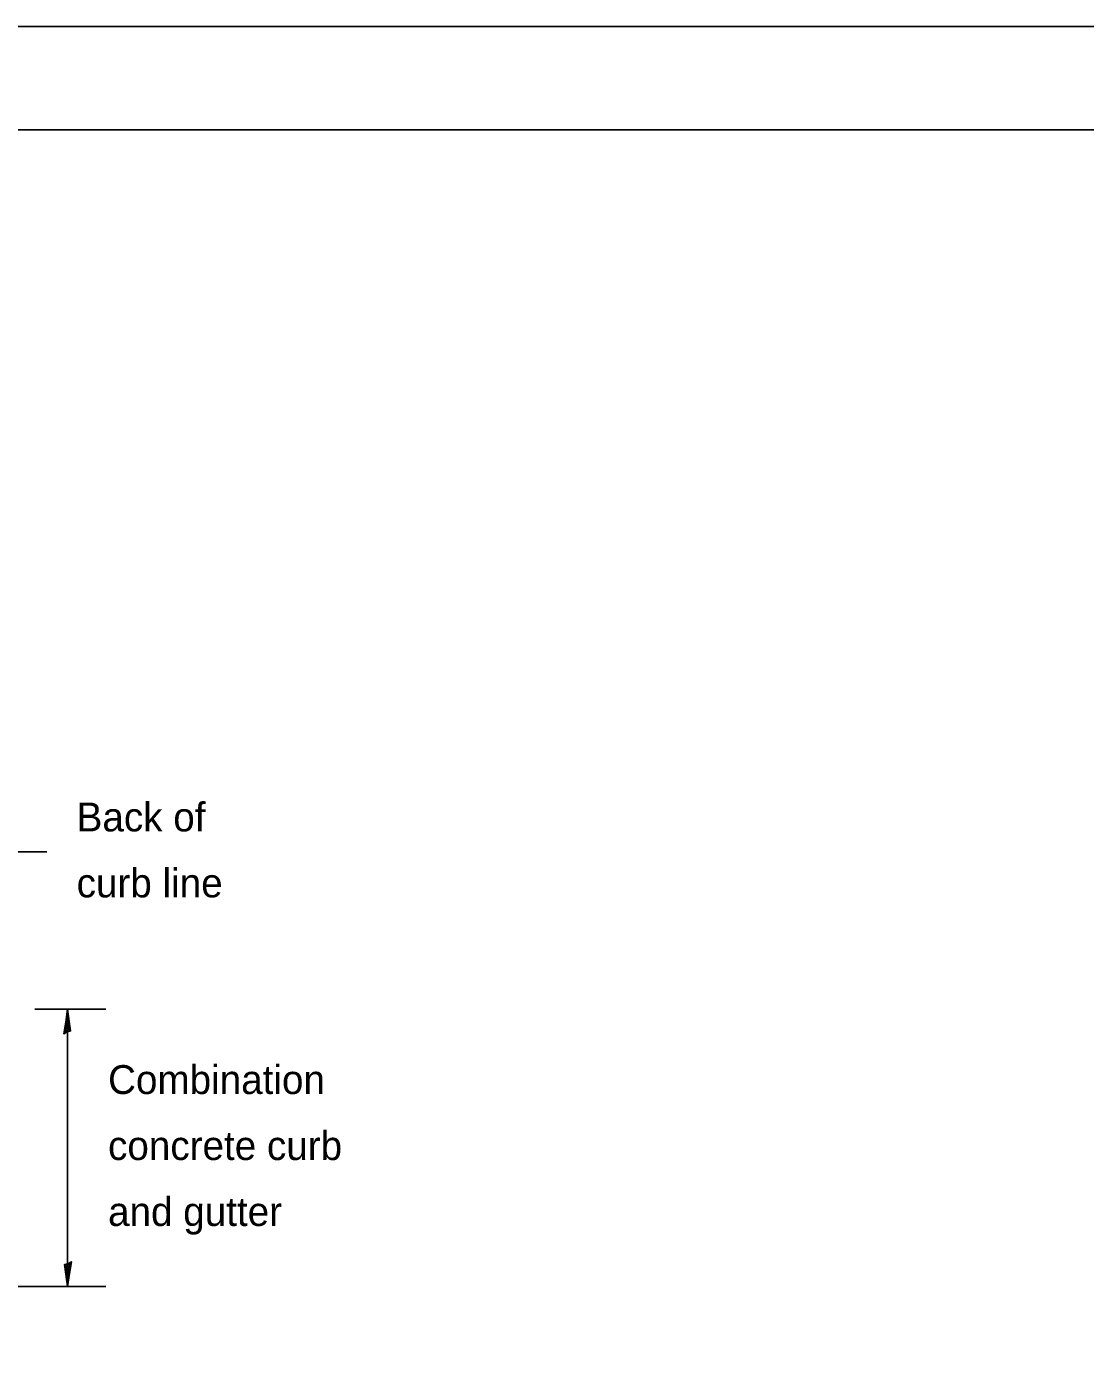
# Model space of a CAD drawing. Extents: x 0 to 2.83, y -0.12 to 1.83.
# Drawn here: x 1.66 to 2.087, y 1.296 to 1.833 of the extents above; entities that cross this region are included whole.
import ezdxf

# ---------------------------------------------------------------- set-up
doc = ezdxf.new("R2010")
doc.units = 0
for name, color, linetype in [('RD_Pr_Roadway_Dimensions', 7, 'Continuous'), ('RD_Pr_Roadway_Notes', 7, 'Continuous'), ('SH_General_Details', 7, 'Continuous'), ('SH_Printer_Plotting_Border', 7, 'Continuous')]:
    doc.layers.add(name, color=color, linetype=linetype)

msp = doc.modelspace()

# ---------------------------------------------------------------- linework, layer by layer
at = {"layer": 'RD_Pr_Roadway_Dimensions'}
for p, q in [((1.66324, 1.43632), (1.69192, 1.43632)), ((1.67644, 1.43632), (1.67644, 1.32417)), ((1.64242, 1.32417), (1.69192, 1.32417))]:
    msp.add_line(p, q, dxfattribs=at)
for points in [[(1.67631, 1.42714), (1.67768, 1.42744), (1.67709, 1.43133), (1.67644, 1.43632), (1.67571, 1.43099), (1.67489, 1.42632), (1.67631, 1.42714), (1.67722, 1.42755), (1.67644, 1.43296), (1.6754, 1.42704), (1.67656, 1.42792), (1.6764, 1.4304), (1.67604, 1.42801)], [(1.67658, 1.33335), (1.67521, 1.33304), (1.6758, 1.32916), (1.67644, 1.32417), (1.67718, 1.3295), (1.678, 1.33417), (1.67658, 1.33335), (1.67567, 1.33294), (1.67645, 1.32752), (1.67749, 1.33344), (1.67633, 1.33257), (1.67648, 1.33008), (1.67685, 1.33247)]]:
    msp.add_lwpolyline(points, dxfattribs=at)
at = {"layer": 'RD_Pr_Roadway_Notes'}
msp.add_line((1.62514, 1.49987), (1.66812, 1.49987), dxfattribs=at)
at = {"layer": 'SH_General_Details'}
msp.add_line((2.83333, 1.83333), (-0.00001, 1.83333), dxfattribs=at)
msp.add_lwpolyline([(0.16666, 1.79167), (2.79166, 1.79167), (2.79166, 0.04167), (0.16666, 0.04167)], close=True, dxfattribs=at)
at = {"layer": 'SH_Printer_Plotting_Border'}
msp.add_lwpolyline([(-0.00001, 0), (2.83333, 0), (2.83333, 1.83333), (-0.00001, 1.83333)], close=True, dxfattribs=at)

# ---------------------------------------------------------------- texts
at = {"layer": 'RD_Pr_Roadway_Dimensions'}
for s, height, p in [('Combination', 0.0116667, (1.69281, 1.40197)), ('concrete curb', 0.0116667, (1.69281, 1.3753)), ('and gutter', 0.011667, (1.69281, 1.34864))]:
    msp.add_text(s, height=height, dxfattribs=at).set_placement(p)
at = {"layer": 'RD_Pr_Roadway_Notes'}
for s, p in [('Back of', (1.68012, 1.50809)), ('curb line', (1.68012, 1.48143))]:
    msp.add_text(s, height=0.011667, dxfattribs=at).set_placement(p)

doc.saveas('drawing.dxf')
